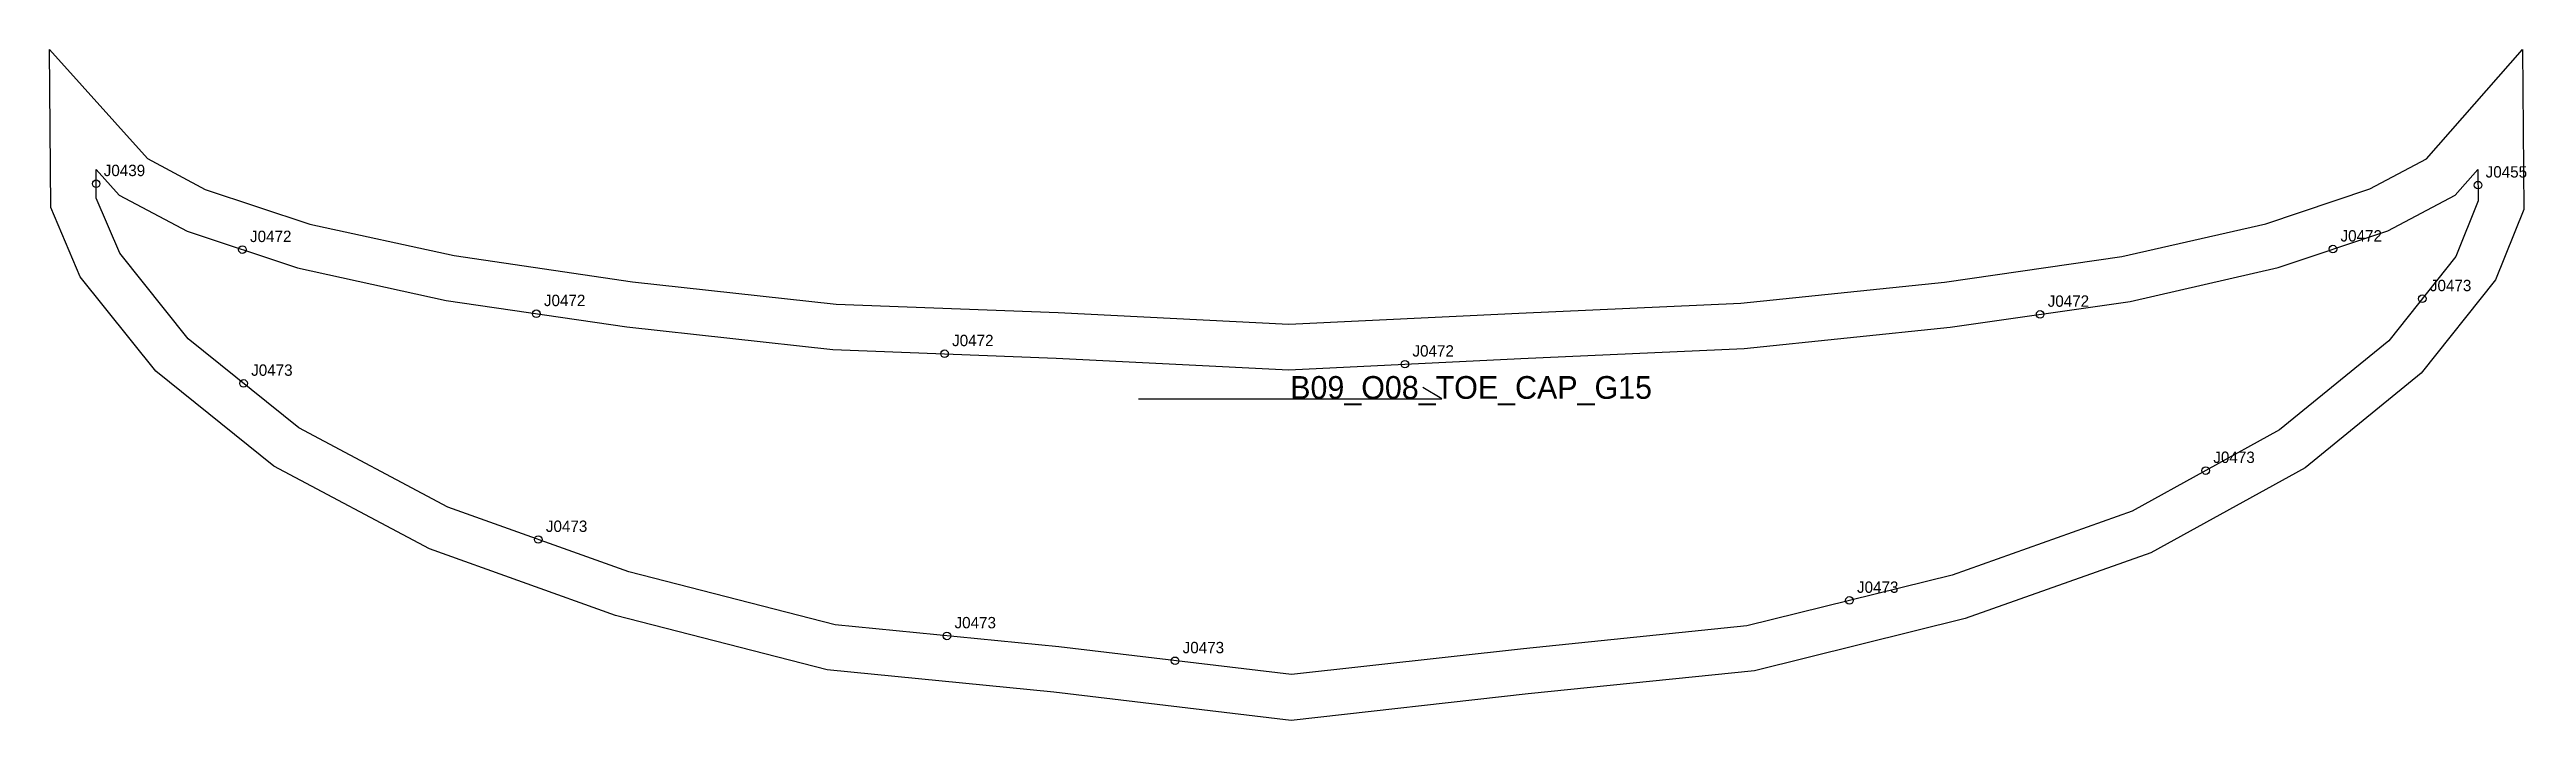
# Model space of a CAD drawing. Header units: millimetres. Extents: x -12 to 641, y -145 to 32.
import ezdxf

# ---------------------------------------------------------------- set-up
doc = ezdxf.new("R2010")
doc.units = ezdxf.units.MM
for name, color, linetype in [('CUT', 1, 'Continuous'), ('GRAIN', 3, 'Continuous'), ('LABEL', 7, 'Continuous'), ('NOTCH', 2, 'Continuous'), ('SEW', 5, 'Continuous')]:
    doc.layers.add(name, color=color, linetype=linetype)

msp = doc.modelspace()

# ---------------------------------------------------------------- linework, layer by layer
at = {"layer": 'CUT'}
msp.add_lwpolyline([(-12.27, 31.59), (13.6, 2.82), (28.8, -5.28), (56.36, -14.43), (94.48, -22.76), (141.52, -29.68), (195.25, -35.54), (253.87, -37.78), (314.67, -40.84), (375.37, -37.93), (433.97, -35.27), (487.66, -29.75), (534.49, -23.03), (572.42, -14.35), (599.9, -5.11), (614.87, 2.76), (640.14, 31.6), (640.5, -10.61), (633.05, -29.13), (613.46, -53.73), (582.79, -78.72), (542.09, -101.14), (493.14, -118.52), (437.55, -132.26), (377.87, -138.39), (315.31, -145.37), (252.69, -137.92), (192.9, -132.01), (137.04, -117.65), (87.93, -100.13), (46.9, -78.27), (15.76, -53.25), (-4.18, -28.32), (-11.91, -10.06), (-12.27, 31.59)], close=True, dxfattribs=at)
at = {"layer": 'GRAIN'}
for p, q in [((355.05, -60.53), (350.05, -57.53)), ((275.05, -60.53), (355.05, -60.53))]:
    msp.add_line(p, q, dxfattribs=at)
at = {"layer": 'NOTCH'}
for centre in [(0.03, -3.79), (628.44, -4.17), (38.62, -21.18), (590.15, -21.04), (116.16, -38.08), (512.9, -38.25), (613.73, -34.14), (223.85, -48.64), (345.3, -51.39), (38.92, -56.46), (556.6, -79.45), (116.68, -97.64), (462.59, -113.71), (224.49, -123.07), (284.67, -129.64)]:
    msp.add_circle(centre, 1, dxfattribs=at)
at = {"layer": 'SEW'}
msp.add_lwpolyline([(0, 0), (6.1, -6.78), (24.06, -16.35), (53.18, -26.01), (92.33, -34.57), (140, -41.58), (194.37, -47.51), (253.33, -49.77), (314.66, -52.86), (375.93, -49.92), (434.85, -47.24), (489.13, -41.66), (536.68, -34.84), (575.68, -25.91), (604.63, -16.18), (622.43, -6.82), (628.41, 0), (628.48, -8.34), (622.57, -23.03), (604.88, -45.24), (576.05, -68.73), (537.16, -90.16), (489.69, -107.01), (435.48, -120.41), (376.59, -126.46), (315.35, -133.29), (253.99, -125.99), (195, -120.16), (140.56, -106.16), (92.8, -89.12), (53.54, -68.21), (24.3, -44.72), (6.23, -22.12), (0.07, -7.57)], close=True, dxfattribs=at)

# ---------------------------------------------------------------- texts
at = {"layer": 'LABEL'}
for s, height, p in [('J0439', 3, (2.03, -1.79)), ('J0455', 3, (630.44, -2.17)), ('J0472', 3, (40.62, -19.18)), ('J0472', 3, (592.15, -19.04)), ('J0473', 3, (615.73, -32.14)), ('J0472', 3, (118.16, -36.08)), ('J0472', 3, (514.9, -36.25)), ('J0472', 3, (225.85, -46.64)), ('J0473', 3, (40.92, -54.46)), ('J0472', 3, (347.3, -49.39)), ('B09_O08_TOE_CAP_G15', 6, (315.05, -60.53)), ('J0473', 3, (558.6, -77.45)), ('J0473', 3, (118.68, -95.64)), ('J0473', 3, (464.59, -111.71)), ('J0473', 3, (226.49, -121.07)), ('J0473', 3, (286.67, -127.64))]:
    msp.add_text(s, height=height, dxfattribs=at).set_placement(p)

doc.saveas('drawing.dxf')
